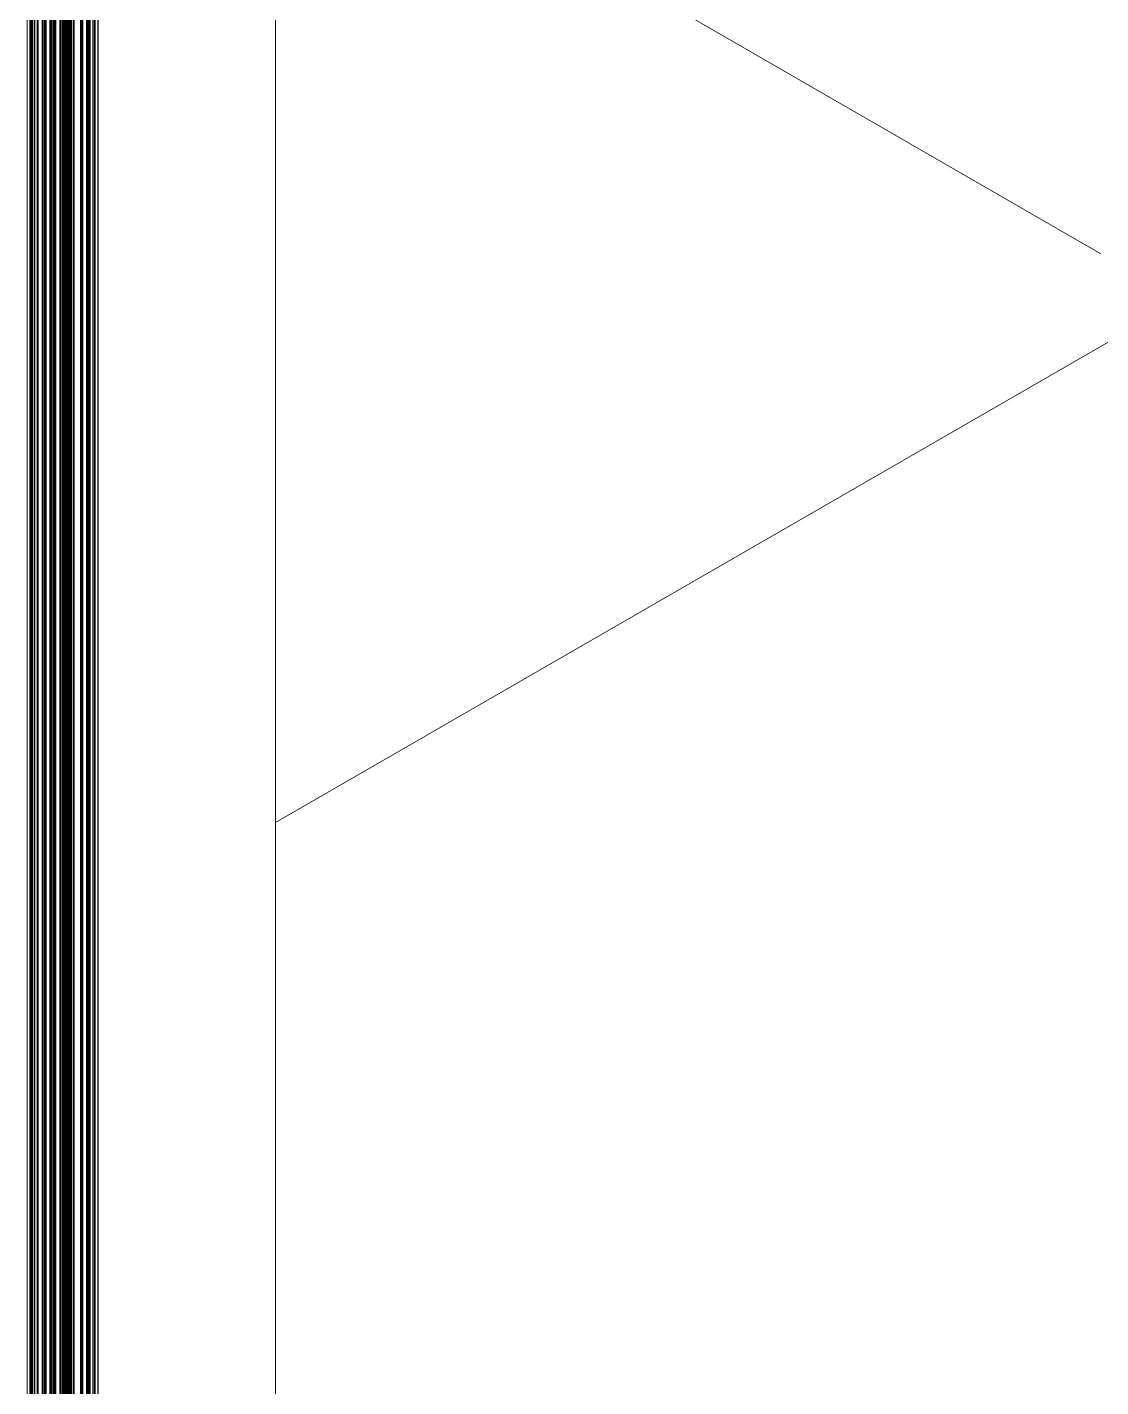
# Model space of a CAD drawing. Header units: millimetres. Extents: x 39 to 459, y 26 to 647.
# Drawn here: x 71.14 to 79.15, y 229.53 to 239.67 of the extents above; entities that cross this region are included whole.
import ezdxf

# ---------------------------------------------------------------- set-up
doc = ezdxf.new("R2010")
doc.units = ezdxf.units.MM
doc.layers.add('ANTET', color=7, linetype='Continuous')

# ---------------------------------------------------------------- blocks, each defined once
blk = doc.blocks.new('Griyaj Montajı')
at = {"color": 7, "linetype": 'Continuous', "lineweight": 15}
for p, q in [((11055.951, 2138.114), (11055.951, 2113.373)), ((11055.952, 2113.374), (11055.952, 2138.115)), ((11054.099, 2137.655), (11054.099, 2112.914)), ((11054.118, 2137.644), (11054.118, 2112.903)), ((11054.118, 2137.644), (11054.118, 2112.903)), ((11054.139, 2137.644), (11054.139, 2112.903)), ((11054.14, 2112.904), (11054.14, 2137.645)), ((11054.152, 2137.671), (11054.152, 2112.93)), ((11054.156, 2137.671), (11054.156, 2112.93)), ((11054.126, 2137.64), (11054.126, 2112.899)), ((11054.133, 2137.64), (11054.133, 2112.899)), ((11054.174, 2137.614), (11054.174, 2112.873)), ((11054.175, 2137.612), (11054.175, 2112.871)), ((11054.182, 2137.607), (11054.182, 2112.866)), ((11054.182, 2137.607), (11054.182, 2112.866)), ((11054.211, 2137.59), (11054.211, 2112.849)), ((11054.218, 2137.465), (11054.218, 2114.438)), ((11054.219, 2137.463), (11054.219, 2114.437)), ((11054.228, 2137.458), (11054.228, 2114.431)), ((11054.231, 2137.457), (11054.231, 2114.431)), ((11054.239, 2137.457), (11054.239, 2114.431)), ((11054.241, 2137.458), (11054.241, 2114.431)), ((11054.268, 2137.474), (11054.268, 2114.447)), ((11054.275, 2137.478), (11054.275, 2114.451)), ((11054.346, 2137.44), (11054.346, 2114.414)), ((11054.351, 2137.447), (11054.351, 2114.421)), ((11054.359, 2137.447), (11054.359, 2114.421)), ((11054.363, 2137.45), (11054.363, 2114.423)), ((11054.368, 2137.457), (11054.368, 2114.431)), ((11054.376, 2137.457), (11054.376, 2114.431)), ((11054.38, 2137.46), (11054.38, 2114.433)), ((11054.385, 2137.467), (11054.385, 2114.44)), ((11054.393, 2137.467), (11054.393, 2114.44)), ((11054.397, 2137.469), (11054.397, 2114.443)), ((11054.402, 2137.477), (11054.402, 2114.45)), ((11054.41, 2137.477), (11054.41, 2114.45)), ((11054.414, 2137.479), (11054.414, 2114.453)), ((11054.419, 2137.486), (11054.419, 2114.46)), ((11054.427, 2137.486), (11054.427, 2114.46)), ((11054.431, 2137.489), (11054.431, 2114.463)), ((11054.432, 2137.495), (11054.432, 2114.468)), ((11054.445, 2137.502), (11054.445, 2114.475)), ((11054.449, 2137.502), (11054.449, 2114.475)), ((11054.497, 2137.474), (11054.497, 2112.733)), ((11054.503, 2137.471), (11054.503, 2112.729)), ((11054.283, 2137.427), (11054.283, 2114.401)), ((11054.284, 2137.426), (11054.284, 2114.4)), ((11054.293, 2137.42), (11054.293, 2114.394)), ((11054.297, 2137.42), (11054.297, 2114.394)), ((11054.304, 2137.424), (11054.304, 2114.398)), ((11054.305, 2114.399), (11054.305, 2137.425)), ((11054.311, 2137.437), (11054.311, 2114.411)), ((11054.313, 2137.438), (11054.313, 2114.411)), ((11054.342, 2137.438), (11054.342, 2114.411)), ((11054.508, 2137.422), (11054.508, 2112.681)), ((11054.513, 2137.416), (11054.513, 2112.675)), ((11054.542, 2137.399), (11054.542, 2112.658)), ((11054.543, 2137.399), (11054.543, 2112.658)), ((11054.551, 2137.395), (11054.551, 2112.654)), ((11054.557, 2137.395), (11054.557, 2112.654)), ((11054.564, 2112.659), (11054.564, 2137.4)), ((11054.564, 2137.399), (11054.564, 2112.658)), ((11054.568, 2137.421), (11054.568, 2112.68)), ((11054.589, 2137.421), (11054.589, 2112.68)), ((11054.598, 2137.369), (11054.598, 2112.628)), ((11054.599, 2137.367), (11054.599, 2112.626)), ((11054.606, 2137.362), (11054.606, 2112.621)), ((11054.606, 2137.362), (11054.606, 2112.621)), ((11054.625, 2137.351), (11054.625, 2112.61)), ((11054.629, 2137.351), (11054.629, 2112.61)), ((11057.953, 2132.074), (11062.106, 2129.677)), ((11055.952, 2125.433), (11062.704, 2129.331))]:
    blk.add_line(p, q, dxfattribs=at)

msp = doc.modelspace()

# ---------------------------------------------------------------- block references
at = {"layer": 'ANTET', "color": 0}
msp.add_blockref('Griyaj Montajı', (-10982.955, -1891.697), dxfattribs=at)

doc.saveas('drawing.dxf')
